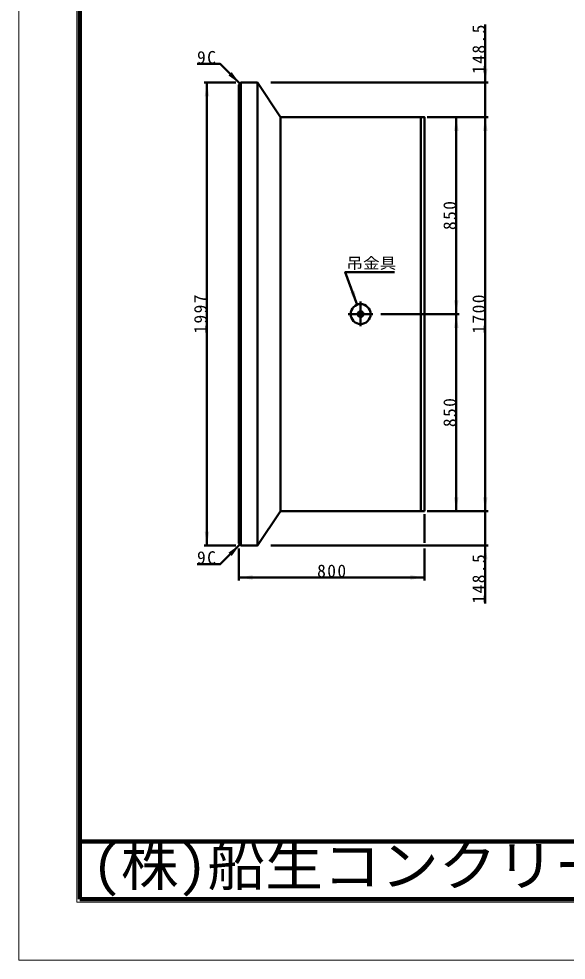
# Model space of a CAD drawing. Units: millimetres, scale not verified, with parts at other scales. Extents: x -2102 to 2102, y -1485 to 1485.
# Drawn here: x -2102 to -1158, y -1485 to 139 of the extents above; entities that cross this region are included whole.
import ezdxf
from ezdxf.enums import TextEntityAlignment as Align

# ---------------------------------------------------------------- set-up
doc = ezdxf.new("R2010")
doc.units = ezdxf.units.MM
doc.header["$LTSCALE"] = 5
doc.linetypes.add('LONG_DASHED_DOTTED', pattern=[15.25, 12, -1.5, 0.25, -1.5])
doc.layers.add('0-0_V-nasSTD', color=7, linetype='Continuous', lineweight=50)
doc.layers.add('0-1_0', color=7, linetype='Continuous', lineweight=100)
doc.styles.add('ＭＳ ゴシック', font='')
doc.styles.get('ＭＳ ゴシック').set_extended_font_data('MS Gothic')

msp = doc.modelspace()

# ---------------------------------------------------------------- linework, layer by layer
at = {"layer": '0-0_V-nasSTD', "lineweight": 100}
for p, q in [((-1997.5, 1380), (-1997.5, -1380)), ((-1997.5, -1380), (1997.5, -1380))]:
    msp.add_line(p, q, dxfattribs=at)
at = {"layer": '0-0_V-nasSTD'}
for p, q in [((-1297.985, 29.087), (-1297.985, 129.087)), ((-1727.985, 29.087), (-1782.985, 29.087)), ((-1777.985, 29.087), (-1777.985, -769.713)), ((-1719.385, 29.087), (-1722.985, 25.487)), ((-1722.985, 25.487), (-1722.985, -766.113)), ((-1719.385, 29.087), (-1719.385, -769.713)), ((-1690.985, 29.087), (-1650.985, -30.313)), ((-1667.985, 29.087), (-1292.985, 29.087)), ((-1297.985, -30.313), (-1297.985, 29.087)), ((-1408.985, -710.313), (-1408.985, -30.313)), ((-1397.985, -30.313), (-1292.985, -30.313)), ((-1347.985, -370.313), (-1347.985, -30.313)), ((-1297.985, -710.313), (-1297.985, -30.313)), ((-1477.985, -370.313), (-1342.985, -370.313)), ((-1347.985, -710.313), (-1347.985, -370.313)), ((-1650.985, -710.313), (-1690.985, -769.713)), ((-1397.985, -710.313), (-1292.985, -710.313)), ((-1297.985, -710.313), (-1297.985, -769.713)), ((-1402.985, -764.713), (-1402.985, -715.313)), ((-1727.985, -769.713), (-1782.985, -769.713)), ((-1722.985, -766.113), (-1719.385, -769.713)), ((-1722.985, -829.713), (-1722.985, -774.713)), ((-1667.985, -769.713), (-1292.985, -769.713)), ((-1402.985, -829.713), (-1402.985, -774.713)), ((-1297.985, -769.713), (-1297.985, -869.713)), ((-1402.985, -824.713), (-1722.985, -824.713))]:
    msp.add_line(p, q, dxfattribs=at)
at = {"layer": '0-0_V-nasSTD', "linetype": 'LONG_DASHED_DOTTED'}
for p, q in [((-1512.985, -348.513), (-1512.985, -390.913)), ((-1534.185, -370.313), (-1491.785, -370.313))]:
    msp.add_line(p, q, dxfattribs=at)
at = {"layer": '0-0_V-nasSTD', "lineweight": 18}
for points in [[(-2102.5, -1485), (-2102.5, 1485), (2102.5, 1485), (2102.5, -1485)], [(-2002.5, -1385), (-2002.5, 1385), (2002.5, 1385), (2002.5, -1385)]]:
    msp.add_lwpolyline(points, close=True, dxfattribs=at)
at = {"layer": '0-0_V-nasSTD'}
for points in [[(-1721.185, 27.287), (-1755.126, 61.228), (-1795.126, 61.228)], [(-1719.385, -769.713), (-1690.985, -769.713), (-1690.985, 29.087), (-1719.385, 29.087)], [(-1402.985, -710.313), (-1402.985, -30.313), (-1650.985, -30.313)], [(-1402.985, -710.313), (-1650.985, -710.313), (-1650.985, -30.313)], [(-1518.868, -354.151), (-1539.389, -297.769), (-1454.389, -297.769)], [(-1721.185, -767.913), (-1755.126, -801.855), (-1795.126, -801.855)]]:
    msp.add_lwpolyline(points, dxfattribs=at)
for radius in [17.2, 5]:
    msp.add_circle((-1512.985, -370.313), radius, dxfattribs=at)
for points in [[(-1301.985, 53.087), (-1297.985, 29.087), (-1297.985, 53.087)], [(-1297.985, 29.087), (-1297.985, 53.087), (-1293.985, 53.087)], [(-1740.984, 41.429), (-1738.156, 44.257), (-1721.185, 27.287)], [(-1738.156, 44.257), (-1735.327, 47.086), (-1721.185, 27.287)], [(-1781.985, 5.087), (-1777.985, 5.087), (-1777.985, 29.087)], [(-1777.985, 5.087), (-1777.985, 29.087), (-1773.985, 5.087)], [(-1351.985, -54.313), (-1347.985, -54.313), (-1347.985, -30.313)], [(-1347.985, -54.313), (-1347.985, -30.313), (-1343.985, -54.313)], [(-1301.985, -54.313), (-1297.985, -54.313), (-1297.985, -30.313)], [(-1297.985, -54.313), (-1297.985, -30.313), (-1293.985, -54.313)], [(-1530.835, -332.966), (-1527.076, -331.598), (-1518.868, -354.151)], [(-1527.076, -331.598), (-1523.318, -330.23), (-1518.868, -354.151)], [(-1351.985, -346.313), (-1347.985, -370.313), (-1347.985, -346.313)], [(-1347.985, -370.313), (-1347.985, -346.313), (-1343.985, -346.313)], [(-1351.985, -394.313), (-1347.985, -394.313), (-1347.985, -370.313)], [(-1347.985, -394.313), (-1347.985, -370.313), (-1343.985, -394.313)], [(-1351.985, -686.313), (-1347.985, -710.313), (-1347.985, -686.313)], [(-1347.985, -710.313), (-1347.985, -686.313), (-1343.985, -686.313)], [(-1301.985, -686.313), (-1297.985, -710.313), (-1297.985, -686.313)], [(-1297.985, -710.313), (-1297.985, -686.313), (-1293.985, -686.313)], [(-1781.985, -745.713), (-1777.985, -769.713), (-1777.985, -745.713)], [(-1777.985, -769.713), (-1777.985, -745.713), (-1773.985, -745.713)], [(-1740.984, -782.056), (-1738.156, -784.884), (-1721.185, -767.913)], [(-1738.156, -784.884), (-1735.327, -787.712), (-1721.185, -767.913)], [(-1301.985, -793.713), (-1297.985, -793.713), (-1297.985, -769.713)], [(-1297.985, -793.713), (-1297.985, -769.713), (-1293.985, -793.713)], [(-1722.985, -824.713), (-1698.985, -824.713), (-1698.985, -820.713)], [(-1722.985, -824.713), (-1698.985, -828.713), (-1698.985, -824.713)], [(-1426.985, -824.713), (-1426.985, -820.713), (-1402.985, -824.713)], [(-1426.985, -828.713), (-1426.985, -824.713), (-1402.985, -824.713)]]:
    msp.add_solid(points, dxfattribs=at)
at = {"layer": '0-1_0'}
msp.add_line((-1997.5, -1280), (1997.5, -1280), dxfattribs=at)

# ---------------------------------------------------------------- texts
at = {"layer": '0-0_V-nasSTD', "style": 'ＭＳ ゴシック'}
for s, height, width, p in [('吊金具', 19.06, 1.1, (-1537.389, -297.769)), ('(株)船生コンクリート工業', 69.65, 1.05, (-1976.5, -1377.45))]:
    msp.add_text(s, height=height, dxfattribs=dict(at, width=width)).set_placement(p, align=Align.BOTTOM_LEFT)
at = {"layer": '0-0_V-nasSTD', "char_height": 21.99, "attachment_point": 7, "rotation": 90, "style": 'ＭＳ ゴシック'}
for s, insert in [('\\T1.17;148.5', (-1297.985, 44.087)), ('\\T1.17;850', (-1347.985, -225.313)), ('\\T1.17;1997', (-1777.985, -404.063)), ('\\T1.17;1700', (-1297.985, -404.063)), ('\\T1.17;850', (-1347.985, -565.313)), ('\\T1.17;148.5', (-1297.985, -869.713))]:
    msp.add_mtext(s, dxfattribs=dict(at, insert=insert))
at = {"layer": '0-0_V-nasSTD', "char_height": 21.99, "attachment_point": 7, "style": 'ＭＳ ゴシック'}
for s, insert in [('\\T1.17;9C', (-1795.126, 61.228)), ('\\T1.17;9C', (-1795.126, -801.855)), ('\\T1.17;800', (-1587.985, -824.713))]:
    msp.add_mtext(s, dxfattribs=dict(at, insert=insert))

doc.saveas('drawing.dxf')
